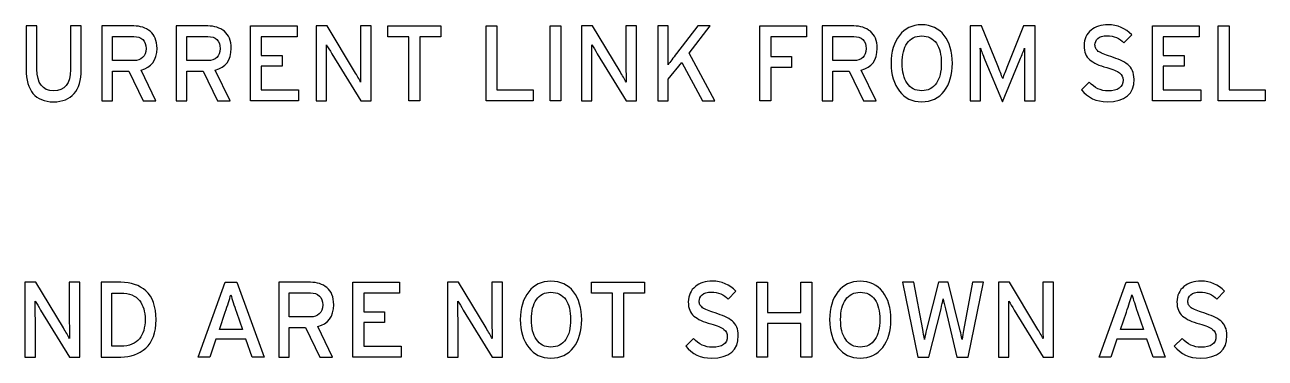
# Model space of a CAD drawing. Extents: x 0.9 to 53.1, y 0.9 to 35.1.
# Drawn here: x 11.559 to 15.909, y 23.726 to 24.897 of the extents above; entities that cross this region are included whole.
import ezdxf

# ---------------------------------------------------------------- set-up
doc = ezdxf.new("R2010")
doc.units = 0
doc.header["$MEASUREMENT"] = 0
doc.layers.add('2.0_____DWG', color=7, linetype='CONTINUOUS')

# ---------------------------------------------------------------- blocks, each defined once
blk = doc.blocks.new('BLK52')
at = {"layer": '2.0_____DWG'}
for points in [[(11.6884, 1.5778), (11.6884, 1.8402), (11.8522, 1.8402), (11.8522, 1.8022), (11.7264, 1.8022), (11.7264, 1.7368), (11.7995, 1.7368), (11.7995, 1.6988), (11.7264, 1.6988), (11.7264, 1.6157), (11.8576, 1.6157), (11.8576, 1.5778)], [(12.2825, 1.8016), (12.2825, 1.5778), (12.2445, 1.5778), (12.2445, 1.8016), (12.1704, 1.8016), (12.1704, 1.8402), (12.3567, 1.8402), (12.3567, 1.8016)], [(12.5154, 1.5778), (12.5154, 1.8402), (12.5534, 1.8402), (12.5534, 1.6161), (12.6802, 1.6161), (12.6802, 1.5778)], [(12.7399, 1.5778), (12.7399, 1.8402), (12.778, 1.8402), (12.778, 1.5778)], [(13.5135, 1.8016), (13.5135, 1.7327), (13.5866, 1.7327), (13.5866, 1.6944), (13.5135, 1.6944), (13.5135, 1.5778), (13.4755, 1.5778), (13.4755, 1.8402), (13.6393, 1.8402), (13.6393, 1.8016)], [(14.8526, 1.5778), (14.8526, 1.8402), (15.0163, 1.8402), (15.0163, 1.8022), (14.8905, 1.8022), (14.8905, 1.7368), (14.9636, 1.7368), (14.9636, 1.6988), (14.8905, 1.6988), (14.8905, 1.6157), (15.0218, 1.6157), (15.0218, 1.5778)], [(15.0831, 1.5778), (15.0831, 1.8402), (15.1211, 1.8402), (15.1211, 1.6161), (15.2479, 1.6161), (15.2479, 1.5778)], [(11.6948, 0.6778), (11.6728, 0.7402), (11.5677, 0.7402), (11.546, 0.6778), (11.5051, 0.6778), (11.5996, 0.9403), (11.6413, 0.9403), (11.7369, 0.6778)], [(12.048, 0.6778), (12.048, 0.9403), (12.2118, 0.9403), (12.2118, 0.9023), (12.086, 0.9023), (12.086, 0.8369), (12.1591, 0.8369), (12.1591, 0.7989), (12.086, 0.7989), (12.086, 0.7158), (12.2172, 0.7158), (12.2172, 0.6778)], [(12.9968, 0.9016), (12.9968, 0.6778), (12.9588, 0.6778), (12.9588, 0.9016), (12.8847, 0.9016), (12.8847, 0.9403), (13.071, 0.9403), (13.071, 0.9016)], [(13.6193, 0.6778), (13.6193, 0.7955), (13.5023, 0.7955), (13.5023, 0.6778), (13.4644, 0.6778), (13.4644, 0.9403), (13.5023, 0.9403), (13.5023, 0.8341), (13.6193, 0.8341), (13.6193, 0.9403), (13.6575, 0.9403), (13.6575, 0.6778)], [(14.8553, 0.6778), (14.8332, 0.7402), (14.7281, 0.7402), (14.7064, 0.6778), (14.6656, 0.6778), (14.76, 0.9403), (14.8017, 0.9403), (14.8973, 0.6778)]]:
    blk.add_lwpolyline(points, close=True, dxfattribs=at)
for points, knots in [([(11.0952, 1.6873), (11.0945, 1.6123), (11.0621, 1.5744), (10.9975, 1.5737), (10.9341, 1.5747), (10.9022, 1.6127), (10.9021, 1.688), (10.9021, 1.688), (10.9021, 1.8402), (10.9021, 1.8402), (10.9021, 1.8402), (10.94, 1.8402), (10.94, 1.8402), (10.94, 1.8402), (10.94, 1.689), (10.94, 1.689), (10.94, 1.6385), (10.9595, 1.613), (10.9982, 1.6127), (11.0377, 1.613), (11.0574, 1.6378), (11.0572, 1.6863), (11.0572, 1.6863), (11.0572, 1.8402), (11.0572, 1.8402), (11.0572, 1.8402), (11.0952, 1.8402), (11.0952, 1.8402), (11.0952, 1.8402), (11.0952, 1.6873), (11.0952, 1.6873)], [0, 0, 0, 0, 1, 1, 1, 2, 2, 2, 3, 3, 3, 4, 4, 4, 5, 5, 5, 6, 6, 6, 7, 7, 7, 8, 8, 8, 9, 9, 9, 10, 10, 10, 10]), ([(11.361, 1.7615), (11.3603, 1.7198), (11.3417, 1.6941), (11.3051, 1.6849), (11.3051, 1.6849), (11.3569, 1.5778), (11.3569, 1.5778), (11.3569, 1.5778), (11.3129, 1.5778), (11.3129, 1.5778), (11.3129, 1.5778), (11.2625, 1.6815), (11.2625, 1.6815), (11.2625, 1.6815), (11.2052, 1.6815), (11.2052, 1.6815), (11.2052, 1.6815), (11.2052, 1.5778), (11.2052, 1.5778), (11.2052, 1.5778), (11.1679, 1.5778), (11.1679, 1.5778), (11.1679, 1.5778), (11.1679, 1.8402), (11.1679, 1.8402), (11.1679, 1.8402), (11.2793, 1.8402), (11.2793, 1.8402), (11.3024, 1.8402), (11.3215, 1.8338), (11.3371, 1.8216), (11.3527, 1.8087), (11.3607, 1.7887), (11.361, 1.7615)], [0, 0, 0, 0, 1, 1, 1, 2, 2, 2, 3, 3, 3, 4, 4, 4, 5, 5, 5, 6, 6, 6, 7, 7, 7, 8, 8, 8, 9, 9, 9, 10, 10, 10, 11, 11, 11, 11]), ([(11.6213, 1.7615), (11.6206, 1.7198), (11.6019, 1.6941), (11.5653, 1.6849), (11.5653, 1.6849), (11.6172, 1.5778), (11.6172, 1.5778), (11.6172, 1.5778), (11.5731, 1.5778), (11.5731, 1.5778), (11.5731, 1.5778), (11.5228, 1.6815), (11.5228, 1.6815), (11.5228, 1.6815), (11.4655, 1.6815), (11.4655, 1.6815), (11.4655, 1.6815), (11.4655, 1.5778), (11.4655, 1.5778), (11.4655, 1.5778), (11.4282, 1.5778), (11.4282, 1.5778), (11.4282, 1.5778), (11.4282, 1.8402), (11.4282, 1.8402), (11.4282, 1.8402), (11.5395, 1.8402), (11.5395, 1.8402), (11.5626, 1.8402), (11.5818, 1.8338), (11.5974, 1.8216), (11.613, 1.8087), (11.6209, 1.7887), (11.6213, 1.7615)], [0, 0, 0, 0, 1, 1, 1, 2, 2, 2, 3, 3, 3, 4, 4, 4, 5, 5, 5, 6, 6, 6, 7, 7, 7, 8, 8, 8, 9, 9, 9, 10, 10, 10, 11, 11, 11, 11]), ([(12.0756, 1.5778), (12.0756, 1.5778), (11.9742, 1.7422), (11.9742, 1.7422), (11.967, 1.7544), (11.9607, 1.7653), (11.9553, 1.7744), (11.9553, 1.7568), (11.9554, 1.7365), (11.9558, 1.7137), (11.9558, 1.7137), (11.9558, 1.5778), (11.9558, 1.5778), (11.9558, 1.5778), (11.9188, 1.5778), (11.9188, 1.5778), (11.9188, 1.5778), (11.9188, 1.8402), (11.9188, 1.8402), (11.9188, 1.8402), (11.9576, 1.8402), (11.9576, 1.8402), (11.9576, 1.8402), (12.0541, 1.6802), (12.0541, 1.6802), (12.0628, 1.6656), (12.0697, 1.653), (12.0753, 1.6429), (12.0751, 1.6612), (12.075, 1.6819), (12.075, 1.7046), (12.075, 1.7046), (12.075, 1.8402), (12.075, 1.8402), (12.075, 1.8402), (12.1119, 1.8402), (12.1119, 1.8402), (12.1119, 1.8402), (12.1119, 1.5778), (12.1119, 1.5778), (12.1119, 1.5778), (12.0756, 1.5778), (12.0756, 1.5778)], [0, 0, 0, 0, 1, 1, 1, 2, 2, 2, 3, 3, 3, 4, 4, 4, 5, 5, 5, 6, 6, 6, 7, 7, 7, 8, 8, 8, 9, 9, 9, 10, 10, 10, 11, 11, 11, 12, 12, 12, 13, 13, 13, 14, 14, 14, 14]), ([(13.0066, 1.5778), (13.0066, 1.5778), (12.9052, 1.7422), (12.9052, 1.7422), (12.8979, 1.7544), (12.8916, 1.7653), (12.8862, 1.7744), (12.8862, 1.7568), (12.8864, 1.7365), (12.8867, 1.7137), (12.8867, 1.7137), (12.8867, 1.5778), (12.8867, 1.5778), (12.8867, 1.5778), (12.8498, 1.5778), (12.8498, 1.5778), (12.8498, 1.5778), (12.8498, 1.8402), (12.8498, 1.8402), (12.8498, 1.8402), (12.8886, 1.8402), (12.8886, 1.8402), (12.8886, 1.8402), (12.9851, 1.6802), (12.9851, 1.6802), (12.9937, 1.6656), (13.0007, 1.653), (13.0063, 1.6429), (13.0061, 1.6612), (13.0059, 1.6819), (13.0059, 1.7046), (13.0059, 1.7046), (13.0059, 1.8402), (13.0059, 1.8402), (13.0059, 1.8402), (13.0429, 1.8402), (13.0429, 1.8402), (13.0429, 1.8402), (13.0429, 1.5778), (13.0429, 1.5778), (13.0429, 1.5778), (13.0066, 1.5778), (13.0066, 1.5778)], [0, 0, 0, 0, 1, 1, 1, 2, 2, 2, 3, 3, 3, 4, 4, 4, 5, 5, 5, 6, 6, 6, 7, 7, 7, 8, 8, 8, 9, 9, 9, 10, 10, 10, 11, 11, 11, 12, 12, 12, 13, 13, 13, 14, 14, 14, 14]), ([(13.2746, 1.5778), (13.2746, 1.5778), (13.2016, 1.7124), (13.2016, 1.7124), (13.2016, 1.7124), (13.1543, 1.6534), (13.1543, 1.6534), (13.1543, 1.6534), (13.1543, 1.5778), (13.1543, 1.5778), (13.1543, 1.5778), (13.1175, 1.5778), (13.1175, 1.5778), (13.1175, 1.5778), (13.1175, 1.8402), (13.1175, 1.8402), (13.1175, 1.8402), (13.1544, 1.8402), (13.1544, 1.8402), (13.1544, 1.8402), (13.1544, 1.75), (13.1544, 1.75), (13.1544, 1.7341), (13.1541, 1.7185), (13.1536, 1.7036), (13.1614, 1.7147), (13.1712, 1.7276), (13.1831, 1.7429), (13.1831, 1.7429), (13.2584, 1.8402), (13.2584, 1.8402), (13.2584, 1.8402), (13.3016, 1.8402), (13.3016, 1.8402), (13.3016, 1.8402), (13.227, 1.7449), (13.227, 1.7449), (13.227, 1.7449), (13.3179, 1.5778), (13.3179, 1.5778), (13.3179, 1.5778), (13.2746, 1.5778), (13.2746, 1.5778)], [0, 0, 0, 0, 1, 1, 1, 2, 2, 2, 3, 3, 3, 4, 4, 4, 5, 5, 5, 6, 6, 6, 7, 7, 7, 8, 8, 8, 9, 9, 9, 10, 10, 10, 11, 11, 11, 12, 12, 12, 13, 13, 13, 14, 14, 14, 14]), ([(13.887, 1.7615), (13.8863, 1.7198), (13.8677, 1.6941), (13.8311, 1.6849), (13.8311, 1.6849), (13.883, 1.5778), (13.883, 1.5778), (13.883, 1.5778), (13.8389, 1.5778), (13.8389, 1.5778), (13.8389, 1.5778), (13.7885, 1.6815), (13.7885, 1.6815), (13.7885, 1.6815), (13.7312, 1.6815), (13.7312, 1.6815), (13.7312, 1.6815), (13.7312, 1.5778), (13.7312, 1.5778), (13.7312, 1.5778), (13.6939, 1.5778), (13.6939, 1.5778), (13.6939, 1.5778), (13.6939, 1.8402), (13.6939, 1.8402), (13.6939, 1.8402), (13.8053, 1.8402), (13.8053, 1.8402), (13.8284, 1.8402), (13.8475, 1.8338), (13.8631, 1.8216), (13.8787, 1.8087), (13.8867, 1.7887), (13.887, 1.7615)], [0, 0, 0, 0, 1, 1, 1, 2, 2, 2, 3, 3, 3, 4, 4, 4, 5, 5, 5, 6, 6, 6, 7, 7, 7, 8, 8, 8, 9, 9, 9, 10, 10, 10, 11, 11, 11, 11]), ([(14.1508, 1.709), (14.1507, 1.6686), (14.141, 1.6361), (14.1222, 1.6117), (14.1029, 1.5869), (14.0766, 1.574), (14.043, 1.5737), (14.0098, 1.574), (13.9838, 1.5869), (13.965, 1.6117), (13.9457, 1.6361), (13.9359, 1.6686), (13.9355, 1.709), (13.9359, 1.7497), (13.9457, 1.7822), (13.965, 1.807), (13.9838, 1.8314), (14.0098, 1.8439), (14.043, 1.8443), (14.0766, 1.8439), (14.1029, 1.8314), (14.1222, 1.807), (14.141, 1.7822), (14.1507, 1.7497), (14.1508, 1.709)], [0, 0, 0, 0, 1, 1, 1, 2, 2, 2, 3, 3, 3, 4, 4, 4, 5, 5, 5, 6, 6, 6, 7, 7, 7, 8, 8, 8, 8]), ([(14.4033, 1.5778), (14.4033, 1.5778), (14.4033, 1.7164), (14.4033, 1.7164), (14.4033, 1.7358), (14.4036, 1.7514), (14.4041, 1.7626), (14.4002, 1.7527), (14.3948, 1.7388), (14.3877, 1.7212), (14.3877, 1.7212), (14.326, 1.5737), (14.326, 1.5737), (14.326, 1.5737), (14.2649, 1.7212), (14.2649, 1.7212), (14.258, 1.7388), (14.2526, 1.7527), (14.2487, 1.7626), (14.2492, 1.7514), (14.2493, 1.7358), (14.2493, 1.7164), (14.2493, 1.7164), (14.2493, 1.5778), (14.2493, 1.5778), (14.2493, 1.5778), (14.2136, 1.5778), (14.2136, 1.5778), (14.2136, 1.5778), (14.2136, 1.8402), (14.2136, 1.8402), (14.2136, 1.8402), (14.2529, 1.8402), (14.2529, 1.8402), (14.2529, 1.8402), (14.3097, 1.7002), (14.3097, 1.7002), (14.317, 1.6832), (14.3227, 1.6683), (14.3272, 1.6554), (14.3314, 1.668), (14.3372, 1.6829), (14.3443, 1.7002), (14.3443, 1.7002), (14.4001, 1.8402), (14.4001, 1.8402), (14.4001, 1.8402), (14.4407, 1.8402), (14.4407, 1.8402), (14.4407, 1.8402), (14.4407, 1.5778), (14.4407, 1.5778), (14.4407, 1.5778), (14.4033, 1.5778), (14.4033, 1.5778)], [0, 0, 0, 0, 1, 1, 1, 2, 2, 2, 3, 3, 3, 4, 4, 4, 5, 5, 5, 6, 6, 6, 7, 7, 7, 8, 8, 8, 9, 9, 9, 10, 10, 10, 11, 11, 11, 12, 12, 12, 13, 13, 13, 14, 14, 14, 15, 15, 15, 16, 16, 16, 17, 17, 17, 18, 18, 18, 18]), ([(14.788, 1.653), (14.7885, 1.6015), (14.7571, 1.575), (14.6937, 1.5737), (14.6559, 1.5744), (14.6257, 1.5886), (14.6033, 1.6161), (14.6033, 1.6161), (14.6306, 1.6432), (14.6306, 1.6432), (14.6493, 1.6225), (14.6713, 1.6123), (14.6968, 1.612), (14.732, 1.612), (14.7495, 1.6249), (14.7495, 1.6503), (14.7495, 1.6602), (14.7454, 1.6686), (14.7371, 1.6751), (14.7283, 1.6815), (14.7134, 1.688), (14.692, 1.6941), (14.6654, 1.7012), (14.6456, 1.7107), (14.6325, 1.7215), (14.6191, 1.732), (14.6125, 1.7487), (14.6125, 1.7714), (14.6128, 1.7941), (14.621, 1.8121), (14.6372, 1.8253), (14.6527, 1.8378), (14.6725, 1.8443), (14.6964, 1.8443), (14.73, 1.8443), (14.7578, 1.8321), (14.7797, 1.8087), (14.7797, 1.8087), (14.7527, 1.7809), (14.7527, 1.7809), (14.7374, 1.7975), (14.7176, 1.806), (14.6934, 1.806), (14.6786, 1.8056), (14.6678, 1.8026), (14.6612, 1.7965), (14.6544, 1.7904), (14.651, 1.7826), (14.651, 1.7734), (14.651, 1.7687), (14.6518, 1.7649), (14.6535, 1.7615), (14.655, 1.7578), (14.6581, 1.7544), (14.6625, 1.751), (14.6705, 1.7449), (14.6852, 1.7388), (14.7064, 1.7324), (14.7319, 1.7249), (14.7519, 1.7158), (14.7661, 1.7046), (14.7803, 1.693), (14.7876, 1.6761), (14.788, 1.653)], [0, 0, 0, 0, 1, 1, 1, 2, 2, 2, 3, 3, 3, 4, 4, 4, 5, 5, 5, 6, 6, 6, 7, 7, 7, 8, 8, 8, 9, 9, 9, 10, 10, 10, 11, 11, 11, 12, 12, 12, 13, 13, 13, 14, 14, 14, 15, 15, 15, 16, 16, 16, 17, 17, 17, 18, 18, 18, 19, 19, 19, 20, 20, 20, 21, 21, 21, 21]), ([(11.3225, 1.7605), (11.3224, 1.7748), (11.3185, 1.7853), (11.3108, 1.7921), (11.3032, 1.7995), (11.2927, 1.8032), (11.2793, 1.8032), (11.2793, 1.8032), (11.2052, 1.8032), (11.2052, 1.8032), (11.2052, 1.8032), (11.2052, 1.7185), (11.2052, 1.7185), (11.2052, 1.7185), (11.2793, 1.7185), (11.2793, 1.7185), (11.2924, 1.7185), (11.3029, 1.7219), (11.3105, 1.729), (11.3183, 1.7358), (11.3224, 1.7463), (11.3225, 1.7605)], [0, 0, 0, 0, 1, 1, 1, 2, 2, 2, 3, 3, 3, 4, 4, 4, 5, 5, 5, 6, 6, 6, 7, 7, 7, 7]), ([(11.5828, 1.7605), (11.5826, 1.7748), (11.5787, 1.7853), (11.5711, 1.7921), (11.5634, 1.7995), (11.5529, 1.8032), (11.5395, 1.8032), (11.5395, 1.8032), (11.4655, 1.8032), (11.4655, 1.8032), (11.4655, 1.8032), (11.4655, 1.7185), (11.4655, 1.7185), (11.4655, 1.7185), (11.5395, 1.7185), (11.5395, 1.7185), (11.5526, 1.7185), (11.5631, 1.7219), (11.5707, 1.729), (11.5785, 1.7358), (11.5826, 1.7463), (11.5828, 1.7605)], [0, 0, 0, 0, 1, 1, 1, 2, 2, 2, 3, 3, 3, 4, 4, 4, 5, 5, 5, 6, 6, 6, 7, 7, 7, 7]), ([(13.8485, 1.7605), (13.8484, 1.7748), (13.8445, 1.7853), (13.8368, 1.7921), (13.8292, 1.7995), (13.8187, 1.8032), (13.8053, 1.8032), (13.8053, 1.8032), (13.7312, 1.8032), (13.7312, 1.8032), (13.7312, 1.8032), (13.7312, 1.7185), (13.7312, 1.7185), (13.7312, 1.7185), (13.8053, 1.7185), (13.8053, 1.7185), (13.8184, 1.7185), (13.8289, 1.7219), (13.8365, 1.729), (13.8443, 1.7358), (13.8484, 1.7463), (13.8485, 1.7605)], [0, 0, 0, 0, 1, 1, 1, 2, 2, 2, 3, 3, 3, 4, 4, 4, 5, 5, 5, 6, 6, 6, 7, 7, 7, 7]), ([(14.112, 1.709), (14.112, 1.7392), (14.1062, 1.7626), (14.0947, 1.7799), (14.083, 1.7965), (14.0657, 1.8049), (14.043, 1.8053), (14.0208, 1.8049), (14.0038, 1.7965), (13.9921, 1.7799), (13.9803, 1.7626), (13.9743, 1.7392), (13.9743, 1.709), (13.9743, 1.6795), (13.9803, 1.6561), (13.9921, 1.6391), (14.0038, 1.6215), (14.0208, 1.6127), (14.043, 1.6127), (14.0657, 1.6127), (14.083, 1.6215), (14.0947, 1.6391), (14.1062, 1.6561), (14.112, 1.6795), (14.112, 1.709)], [0, 0, 0, 0, 1, 1, 1, 2, 2, 2, 3, 3, 3, 4, 4, 4, 5, 5, 5, 6, 6, 6, 7, 7, 7, 8, 8, 8, 8]), ([(11.0541, 0.6778), (11.0541, 0.6778), (10.9528, 0.8423), (10.9528, 0.8423), (10.9455, 0.8545), (10.9392, 0.8653), (10.9338, 0.8745), (10.9338, 0.8569), (10.9339, 0.8365), (10.9343, 0.8138), (10.9343, 0.8138), (10.9343, 0.6778), (10.9343, 0.6778), (10.9343, 0.6778), (10.8973, 0.6778), (10.8973, 0.6778), (10.8973, 0.6778), (10.8973, 0.9403), (10.8973, 0.9403), (10.8973, 0.9403), (10.9361, 0.9403), (10.9361, 0.9403), (10.9361, 0.9403), (11.0326, 0.7802), (11.0326, 0.7802), (11.0413, 0.7657), (11.0482, 0.7531), (11.0538, 0.7429), (11.0536, 0.7612), (11.0535, 0.7819), (11.0535, 0.8046), (11.0535, 0.8046), (11.0535, 0.9403), (11.0535, 0.9403), (11.0535, 0.9403), (11.0904, 0.9403), (11.0904, 0.9403), (11.0904, 0.9403), (11.0904, 0.6778), (11.0904, 0.6778), (11.0904, 0.6778), (11.0541, 0.6778), (11.0541, 0.6778)], [0, 0, 0, 0, 1, 1, 1, 2, 2, 2, 3, 3, 3, 4, 4, 4, 5, 5, 5, 6, 6, 6, 7, 7, 7, 8, 8, 8, 9, 9, 9, 10, 10, 10, 11, 11, 11, 12, 12, 12, 13, 13, 13, 14, 14, 14, 14]), ([(11.3581, 0.8091), (11.3576, 0.7633), (11.3454, 0.73), (11.3213, 0.709), (11.2976, 0.6883), (11.2686, 0.6778), (11.2342, 0.6778), (11.2342, 0.6778), (11.165, 0.6778), (11.165, 0.6778), (11.165, 0.6778), (11.165, 0.9403), (11.165, 0.9403), (11.165, 0.9403), (11.2342, 0.9403), (11.2342, 0.9403), (11.2693, 0.9406), (11.2986, 0.9304), (11.3222, 0.9101), (11.3456, 0.8891), (11.3576, 0.8552), (11.3581, 0.8091)], [0, 0, 0, 0, 1, 1, 1, 2, 2, 2, 3, 3, 3, 4, 4, 4, 5, 5, 5, 6, 6, 6, 7, 7, 7, 7]), ([(11.9809, 0.8616), (11.9802, 0.8199), (11.9615, 0.7941), (11.9249, 0.785), (11.9249, 0.785), (11.9768, 0.6778), (11.9768, 0.6778), (11.9768, 0.6778), (11.9327, 0.6778), (11.9327, 0.6778), (11.9327, 0.6778), (11.8824, 0.7816), (11.8824, 0.7816), (11.8824, 0.7816), (11.8251, 0.7816), (11.8251, 0.7816), (11.8251, 0.7816), (11.8251, 0.6778), (11.8251, 0.6778), (11.8251, 0.6778), (11.7878, 0.6778), (11.7878, 0.6778), (11.7878, 0.6778), (11.7878, 0.9403), (11.7878, 0.9403), (11.7878, 0.9403), (11.8991, 0.9403), (11.8991, 0.9403), (11.9222, 0.9403), (11.9414, 0.9338), (11.957, 0.9216), (11.9726, 0.9087), (11.9805, 0.8887), (11.9809, 0.8616)], [0, 0, 0, 0, 1, 1, 1, 2, 2, 2, 3, 3, 3, 4, 4, 4, 5, 5, 5, 6, 6, 6, 7, 7, 7, 8, 8, 8, 9, 9, 9, 10, 10, 10, 11, 11, 11, 11]), ([(12.5366, 0.6778), (12.5366, 0.6778), (12.4352, 0.8423), (12.4352, 0.8423), (12.4279, 0.8545), (12.4217, 0.8653), (12.4162, 0.8745), (12.4162, 0.8569), (12.4164, 0.8365), (12.4168, 0.8138), (12.4168, 0.8138), (12.4168, 0.6778), (12.4168, 0.6778), (12.4168, 0.6778), (12.3798, 0.6778), (12.3798, 0.6778), (12.3798, 0.6778), (12.3798, 0.9403), (12.3798, 0.9403), (12.3798, 0.9403), (12.4186, 0.9403), (12.4186, 0.9403), (12.4186, 0.9403), (12.5151, 0.7802), (12.5151, 0.7802), (12.5237, 0.7657), (12.5307, 0.7531), (12.5363, 0.7429), (12.5361, 0.7612), (12.5359, 0.7819), (12.5359, 0.8046), (12.5359, 0.8046), (12.5359, 0.9403), (12.5359, 0.9403), (12.5359, 0.9403), (12.5729, 0.9403), (12.5729, 0.9403), (12.5729, 0.9403), (12.5729, 0.6778), (12.5729, 0.6778), (12.5729, 0.6778), (12.5366, 0.6778), (12.5366, 0.6778)], [0, 0, 0, 0, 1, 1, 1, 2, 2, 2, 3, 3, 3, 4, 4, 4, 5, 5, 5, 6, 6, 6, 7, 7, 7, 8, 8, 8, 9, 9, 9, 10, 10, 10, 11, 11, 11, 12, 12, 12, 13, 13, 13, 14, 14, 14, 14]), ([(12.8506, 0.8091), (12.8504, 0.7687), (12.8408, 0.7362), (12.822, 0.7117), (12.8026, 0.687), (12.7764, 0.6741), (12.7428, 0.6738), (12.7096, 0.6741), (12.6836, 0.687), (12.6648, 0.7117), (12.6455, 0.7362), (12.6356, 0.7687), (12.6353, 0.8091), (12.6356, 0.8497), (12.6455, 0.8823), (12.6648, 0.9071), (12.6836, 0.9315), (12.7096, 0.944), (12.7428, 0.9443), (12.7764, 0.944), (12.8026, 0.9315), (12.822, 0.9071), (12.8408, 0.8823), (12.8504, 0.8497), (12.8506, 0.8091)], [0, 0, 0, 0, 1, 1, 1, 2, 2, 2, 3, 3, 3, 4, 4, 4, 5, 5, 5, 6, 6, 6, 7, 7, 7, 8, 8, 8, 8]), ([(13.3999, 0.7531), (13.4004, 0.7016), (13.3691, 0.6751), (13.3057, 0.6738), (13.2679, 0.6744), (13.2377, 0.6887), (13.2153, 0.7161), (13.2153, 0.7161), (13.2426, 0.7433), (13.2426, 0.7433), (13.2612, 0.7226), (13.2833, 0.7124), (13.3087, 0.7121), (13.344, 0.7121), (13.3614, 0.725), (13.3614, 0.7504), (13.3614, 0.7602), (13.3574, 0.7687), (13.3491, 0.7751), (13.3403, 0.7816), (13.3253, 0.788), (13.304, 0.7941), (13.2774, 0.8013), (13.2575, 0.8108), (13.2445, 0.8216), (13.2311, 0.8321), (13.2245, 0.8487), (13.2245, 0.8714), (13.2248, 0.8942), (13.2329, 0.9121), (13.2492, 0.9254), (13.2646, 0.9379), (13.2845, 0.9443), (13.3084, 0.9443), (13.3419, 0.9443), (13.3698, 0.9321), (13.3916, 0.9087), (13.3916, 0.9087), (13.3647, 0.8809), (13.3647, 0.8809), (13.3494, 0.8976), (13.3296, 0.906), (13.3053, 0.906), (13.2906, 0.9057), (13.2797, 0.9026), (13.2731, 0.8965), (13.2663, 0.8904), (13.2629, 0.8826), (13.2629, 0.8735), (13.2629, 0.8687), (13.2638, 0.865), (13.2655, 0.8616), (13.267, 0.8579), (13.2701, 0.8545), (13.2745, 0.8511), (13.2824, 0.845), (13.2972, 0.8389), (13.3184, 0.8325), (13.3438, 0.825), (13.3638, 0.8158), (13.3781, 0.8046), (13.3923, 0.7931), (13.3996, 0.7762), (13.3999, 0.7531)], [0, 0, 0, 0, 1, 1, 1, 2, 2, 2, 3, 3, 3, 4, 4, 4, 5, 5, 5, 6, 6, 6, 7, 7, 7, 8, 8, 8, 9, 9, 9, 10, 10, 10, 11, 11, 11, 12, 12, 12, 13, 13, 13, 14, 14, 14, 15, 15, 15, 16, 16, 16, 17, 17, 17, 18, 18, 18, 19, 19, 19, 20, 20, 20, 21, 21, 21, 21]), ([(13.9352, 0.8091), (13.935, 0.7687), (13.9253, 0.7362), (13.9065, 0.7117), (13.8872, 0.687), (13.8609, 0.6741), (13.8273, 0.6738), (13.7941, 0.6741), (13.7682, 0.687), (13.7494, 0.7117), (13.73, 0.7362), (13.7202, 0.7687), (13.7199, 0.8091), (13.7202, 0.8497), (13.73, 0.8823), (13.7494, 0.9071), (13.7682, 0.9315), (13.7941, 0.944), (13.8273, 0.9443), (13.8609, 0.944), (13.8872, 0.9315), (13.9065, 0.9071), (13.9253, 0.8823), (13.935, 0.8497), (13.9352, 0.8091)], [0, 0, 0, 0, 1, 1, 1, 2, 2, 2, 3, 3, 3, 4, 4, 4, 5, 5, 5, 6, 6, 6, 7, 7, 7, 8, 8, 8, 8]), ([(14.2066, 0.6778), (14.2066, 0.6778), (14.1668, 0.6778), (14.1668, 0.6778), (14.1668, 0.6778), (14.1261, 0.8474), (14.1261, 0.8474), (14.123, 0.8603), (14.1205, 0.8718), (14.1184, 0.8823), (14.1164, 0.8718), (14.1139, 0.8603), (14.111, 0.8474), (14.111, 0.8474), (14.0681, 0.6778), (14.0681, 0.6778), (14.0681, 0.6778), (14.0291, 0.6778), (14.0291, 0.6778), (14.0291, 0.6778), (13.9757, 0.9403), (13.9757, 0.9403), (13.9757, 0.9403), (14.0154, 0.9403), (14.0154, 0.9403), (14.0154, 0.9403), (14.0469, 0.7745), (14.0469, 0.7745), (14.0491, 0.7633), (14.051, 0.7517), (14.0528, 0.7399), (14.055, 0.7517), (14.0574, 0.7629), (14.06, 0.7741), (14.06, 0.7741), (14.102, 0.9403), (14.102, 0.9403), (14.102, 0.9403), (14.1357, 0.9403), (14.1357, 0.9403), (14.1357, 0.9403), (14.1783, 0.7704), (14.1783, 0.7704), (14.1807, 0.7612), (14.1829, 0.7511), (14.1847, 0.7399), (14.1871, 0.7517), (14.1888, 0.7623), (14.1902, 0.7707), (14.1902, 0.7707), (14.2219, 0.9403), (14.2219, 0.9403), (14.2219, 0.9403), (14.2602, 0.9403), (14.2602, 0.9403), (14.2602, 0.9403), (14.2066, 0.6778), (14.2066, 0.6778)], [0, 0, 0, 0, 1, 1, 1, 2, 2, 2, 3, 3, 3, 4, 4, 4, 5, 5, 5, 6, 6, 6, 7, 7, 7, 8, 8, 8, 9, 9, 9, 10, 10, 10, 11, 11, 11, 12, 12, 12, 13, 13, 13, 14, 14, 14, 15, 15, 15, 16, 16, 16, 17, 17, 17, 18, 18, 18, 19, 19, 19, 19]), ([(14.4691, 0.6778), (14.4691, 0.6778), (14.3677, 0.8423), (14.3677, 0.8423), (14.3604, 0.8545), (14.3541, 0.8653), (14.3487, 0.8745), (14.3487, 0.8569), (14.3489, 0.8365), (14.3492, 0.8138), (14.3492, 0.8138), (14.3492, 0.6778), (14.3492, 0.6778), (14.3492, 0.6778), (14.3122, 0.6778), (14.3122, 0.6778), (14.3122, 0.6778), (14.3122, 0.9403), (14.3122, 0.9403), (14.3122, 0.9403), (14.3511, 0.9403), (14.3511, 0.9403), (14.3511, 0.9403), (14.4475, 0.7802), (14.4475, 0.7802), (14.4562, 0.7657), (14.4631, 0.7531), (14.4687, 0.7429), (14.4686, 0.7612), (14.4684, 0.7819), (14.4684, 0.8046), (14.4684, 0.8046), (14.4684, 0.9403), (14.4684, 0.9403), (14.4684, 0.9403), (14.5053, 0.9403), (14.5053, 0.9403), (14.5053, 0.9403), (14.5053, 0.6778), (14.5053, 0.6778), (14.5053, 0.6778), (14.4691, 0.6778), (14.4691, 0.6778)], [0, 0, 0, 0, 1, 1, 1, 2, 2, 2, 3, 3, 3, 4, 4, 4, 5, 5, 5, 6, 6, 6, 7, 7, 7, 8, 8, 8, 9, 9, 9, 10, 10, 10, 11, 11, 11, 12, 12, 12, 13, 13, 13, 14, 14, 14, 14]), ([(15.1138, 0.7531), (15.1143, 0.7016), (15.083, 0.6751), (15.0196, 0.6738), (14.9818, 0.6744), (14.9516, 0.6887), (14.9292, 0.7161), (14.9292, 0.7161), (14.9565, 0.7433), (14.9565, 0.7433), (14.9751, 0.7226), (14.9972, 0.7124), (15.0226, 0.7121), (15.0579, 0.7121), (15.0753, 0.725), (15.0753, 0.7504), (15.0753, 0.7602), (15.0713, 0.7687), (15.063, 0.7751), (15.0542, 0.7816), (15.0392, 0.788), (15.0179, 0.7941), (14.9913, 0.8013), (14.9714, 0.8108), (14.9584, 0.8216), (14.945, 0.8321), (14.9384, 0.8487), (14.9384, 0.8714), (14.9387, 0.8942), (14.9468, 0.9121), (14.9631, 0.9254), (14.9785, 0.9379), (14.9984, 0.9443), (15.0223, 0.9443), (15.0558, 0.9443), (15.0837, 0.9321), (15.1055, 0.9087), (15.1055, 0.9087), (15.0786, 0.8809), (15.0786, 0.8809), (15.0633, 0.8976), (15.0435, 0.906), (15.0192, 0.906), (15.0045, 0.9057), (14.9936, 0.9026), (14.987, 0.8965), (14.9802, 0.8904), (14.9768, 0.8826), (14.9768, 0.8735), (14.9768, 0.8687), (14.9777, 0.865), (14.9794, 0.8616), (14.9809, 0.8579), (14.984, 0.8545), (14.9884, 0.8511), (14.9963, 0.845), (15.0111, 0.8389), (15.0323, 0.8325), (15.0577, 0.825), (15.0777, 0.8158), (15.092, 0.8046), (15.1062, 0.7931), (15.1135, 0.7762), (15.1138, 0.7531)], [0, 0, 0, 0, 1, 1, 1, 2, 2, 2, 3, 3, 3, 4, 4, 4, 5, 5, 5, 6, 6, 6, 7, 7, 7, 8, 8, 8, 9, 9, 9, 10, 10, 10, 11, 11, 11, 12, 12, 12, 13, 13, 13, 14, 14, 14, 15, 15, 15, 16, 16, 16, 17, 17, 17, 18, 18, 18, 19, 19, 19, 20, 20, 20, 21, 21, 21, 21]), ([(11.3193, 0.8091), (11.3193, 0.8372), (11.3127, 0.8596), (11.2996, 0.8765), (11.2861, 0.8935), (11.2642, 0.902), (11.2342, 0.9023), (11.2342, 0.9023), (11.203, 0.9023), (11.203, 0.9023), (11.203, 0.9023), (11.203, 0.7158), (11.203, 0.7158), (11.203, 0.7158), (11.2342, 0.7158), (11.2342, 0.7158), (11.2642, 0.7161), (11.2861, 0.725), (11.2996, 0.7423), (11.3127, 0.7589), (11.3193, 0.7812), (11.3193, 0.8091)], [0, 0, 0, 0, 1, 1, 1, 2, 2, 2, 3, 3, 3, 4, 4, 4, 5, 5, 5, 6, 6, 6, 7, 7, 7, 7]), ([(11.6396, 0.8355), (11.6314, 0.8596), (11.6248, 0.8799), (11.6199, 0.8962), (11.6153, 0.8803), (11.6089, 0.8599), (11.6006, 0.8352), (11.6006, 0.8352), (11.5797, 0.7751), (11.5797, 0.7751), (11.5797, 0.7751), (11.6608, 0.7751), (11.6608, 0.7751), (11.6608, 0.7751), (11.6396, 0.8355), (11.6396, 0.8355)], [0, 0, 0, 0, 1, 1, 1, 2, 2, 2, 3, 3, 3, 4, 4, 4, 5, 5, 5, 5]), ([(11.9424, 0.8606), (11.9422, 0.8748), (11.9383, 0.8853), (11.9307, 0.8921), (11.923, 0.8996), (11.9125, 0.9033), (11.8991, 0.9033), (11.8991, 0.9033), (11.8251, 0.9033), (11.8251, 0.9033), (11.8251, 0.9033), (11.8251, 0.8185), (11.8251, 0.8185), (11.8251, 0.8185), (11.8991, 0.8185), (11.8991, 0.8185), (11.9122, 0.8185), (11.9227, 0.8219), (11.9303, 0.8291), (11.9381, 0.8358), (11.9422, 0.8464), (11.9424, 0.8606)], [0, 0, 0, 0, 1, 1, 1, 2, 2, 2, 3, 3, 3, 4, 4, 4, 5, 5, 5, 6, 6, 6, 7, 7, 7, 7]), ([(12.8118, 0.8091), (12.8118, 0.8392), (12.806, 0.8626), (12.7945, 0.8799), (12.7828, 0.8965), (12.7655, 0.905), (12.7428, 0.9054), (12.7206, 0.905), (12.7036, 0.8965), (12.6919, 0.8799), (12.6801, 0.8626), (12.6741, 0.8392), (12.6741, 0.8091), (12.6741, 0.7796), (12.6801, 0.7562), (12.6919, 0.7392), (12.7036, 0.7216), (12.7206, 0.7128), (12.7428, 0.7128), (12.7655, 0.7128), (12.7828, 0.7216), (12.7945, 0.7392), (12.806, 0.7562), (12.8118, 0.7796), (12.8118, 0.8091)], [0, 0, 0, 0, 1, 1, 1, 2, 2, 2, 3, 3, 3, 4, 4, 4, 5, 5, 5, 6, 6, 6, 7, 7, 7, 8, 8, 8, 8]), ([(13.8963, 0.8091), (13.8963, 0.8392), (13.8906, 0.8626), (13.8791, 0.8799), (13.8674, 0.8965), (13.8501, 0.905), (13.8273, 0.9054), (13.8051, 0.905), (13.7882, 0.8965), (13.7765, 0.8799), (13.7646, 0.8626), (13.7587, 0.8392), (13.7587, 0.8091), (13.7587, 0.7796), (13.7646, 0.7562), (13.7765, 0.7392), (13.7882, 0.7216), (13.8051, 0.7128), (13.8273, 0.7128), (13.8501, 0.7128), (13.8674, 0.7216), (13.8791, 0.7392), (13.8906, 0.7562), (13.8963, 0.7796), (13.8963, 0.8091)], [0, 0, 0, 0, 1, 1, 1, 2, 2, 2, 3, 3, 3, 4, 4, 4, 5, 5, 5, 6, 6, 6, 7, 7, 7, 8, 8, 8, 8]), ([(14.8, 0.8355), (14.7919, 0.8596), (14.7853, 0.8799), (14.7803, 0.8962), (14.7758, 0.8803), (14.7693, 0.8599), (14.761, 0.8352), (14.761, 0.8352), (14.7402, 0.7751), (14.7402, 0.7751), (14.7402, 0.7751), (14.8212, 0.7751), (14.8212, 0.7751), (14.8212, 0.7751), (14.8, 0.8355), (14.8, 0.8355)], [0, 0, 0, 0, 1, 1, 1, 2, 2, 2, 3, 3, 3, 4, 4, 4, 5, 5, 5, 5])]:
    blk.add_open_spline(points, degree=3, knots=knots, dxfattribs=at)

msp = doc.modelspace()

# ---------------------------------------------------------------- block references
at = {"layer": '2.0_____DWG'}
msp.add_blockref('BLK52', (0.6613, 23.0526), dxfattribs=at)

doc.saveas('drawing.dxf')
